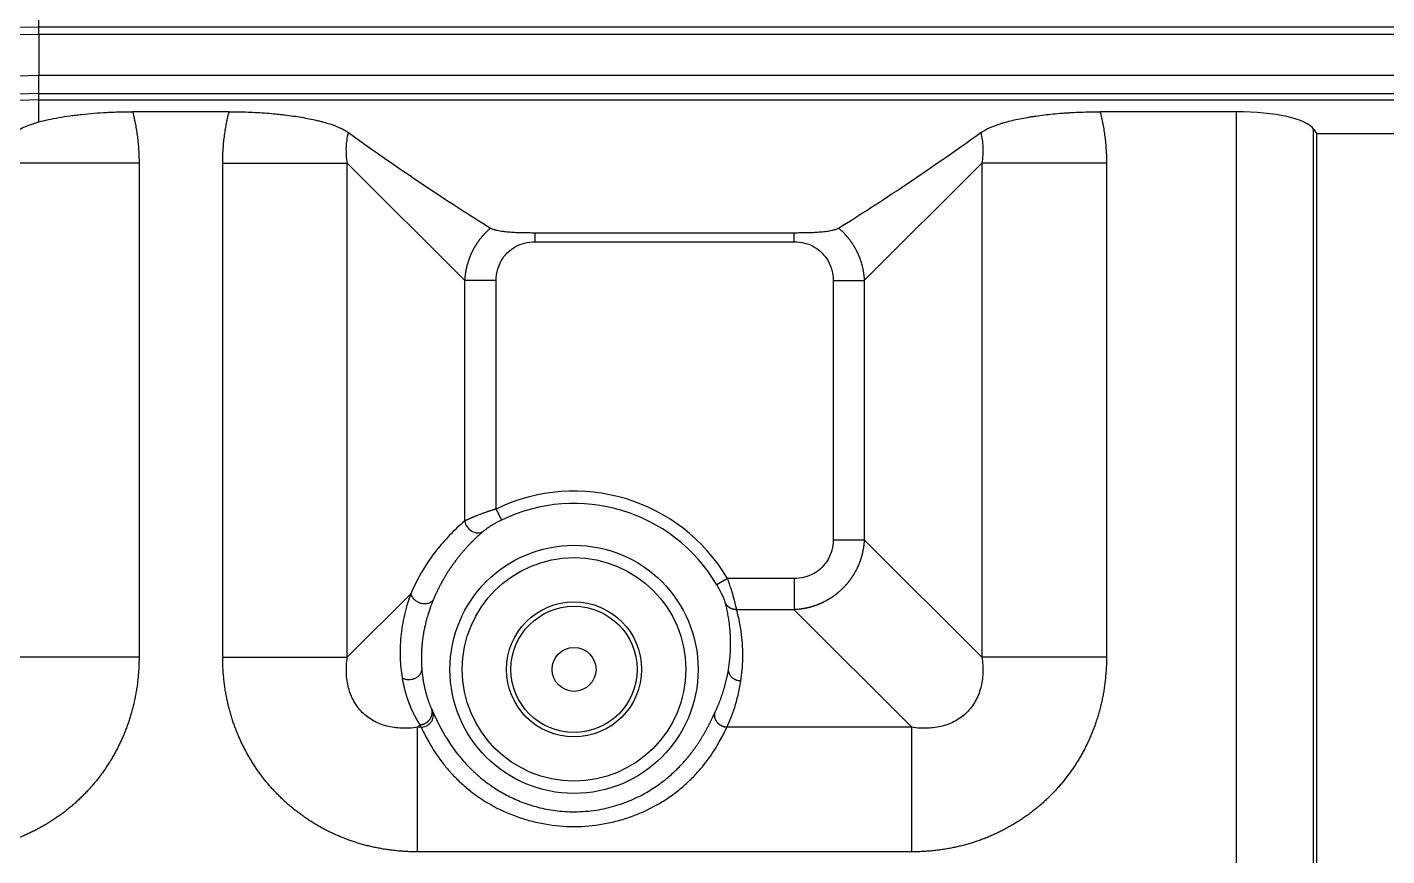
# Model space of a CAD drawing. Header units: millimetres. Extents: x -1286 to 291, y 5350 to 5880.
# Drawn here: x -252.12 to -218.93, y 5711.52 to 5731.76 of the extents above; entities that cross this region are included whole.
import ezdxf

# ---------------------------------------------------------------- set-up
doc = ezdxf.new("R2010")
doc.units = ezdxf.units.MM
doc.layers.add('粗实线层', color=7, linetype='Continuous', lineweight=35)

msp = doc.modelspace()

# ---------------------------------------------------------------- linework, layer by layer
at = {"layer": '粗实线层', "lineweight": 25}
for p, q in [((-251.837, 5731.759), (-251.837, 5738.58)), ((-207.617, 5731.759), (-251.837, 5731.759)), ((-251.837, 5731.581), (-251.837, 5731.759)), ((-251.837, 5731.581), (-251.837, 5730.576)), ((-207.617, 5731.581), (-251.837, 5731.581)), ((-207.617, 5730.576), (-251.837, 5730.576)), ((-251.837, 5730.137), (-251.837, 5730.576)), ((-251.837, 5730.137), (-207.617, 5730.137)), ((-251.837, 5729.981), (-251.837, 5730.137)), ((-251.837, 5729.446), (-251.837, 5729.981)), ((-251.837, 5729.981), (-207.617, 5729.981)), ((-247.193, 5729.694), (-249.547, 5729.694)), ((-222.599, 5729.694), (-225.929, 5729.694)), ((-222.6, 5684.828), (-222.599, 5729.694)), ((-220.719, 5729.272), (-220.643, 5729.156)), ((-220.719, 5683.936), (-220.719, 5729.272)), ((-216.701, 5729.156), (-220.643, 5729.156)), ((-220.643, 5683.86), (-220.643, 5729.156)), ((-249.391, 5728.442), (-249.391, 5716.37)), ((-247.348, 5716.37), (-247.348, 5728.442)), ((-244.308, 5716.37), (-244.308, 5728.442)), ((-241.435, 5725.569), (-244.308, 5728.442)), ((-231.688, 5725.569), (-228.815, 5728.442)), ((-228.815, 5728.442), (-228.815, 5716.37)), ((-225.774, 5728.442), (-225.774, 5716.37)), ((-239.724, 5726.74), (-233.398, 5726.74)), ((-233.398, 5726.52), (-233.398, 5726.74)), ((-239.724, 5726.52), (-233.398, 5726.52)), ((-241.435, 5719.702), (-241.435, 5725.569)), ((-240.674, 5719.992), (-240.674, 5725.569)), ((-232.448, 5725.569), (-232.448, 5719.243)), ((-231.688, 5725.569), (-231.688, 5719.243)), ((-240.674, 5719.992), (-240.543, 5719.721)), ((-231.688, 5719.243), (-228.815, 5716.37)), ((-235.025, 5718.293), (-235.284, 5718.14)), ((-233.398, 5718.293), (-235.025, 5718.293)), ((-242.758, 5717.92), (-244.308, 5716.37)), ((-233.398, 5717.533), (-234.801, 5717.533)), ((-233.398, 5717.533), (-230.525, 5714.66)), ((-242.533, 5714.724), (-242.597, 5714.66)), ((-230.525, 5711.619), (-242.597, 5711.619))]:
    msp.add_line(p, q, dxfattribs=at)
for radius in [3.03, 2.729, 1.648, 1.541, 0.537]:
    msp.add_circle((-238.772, 5716.075), radius, dxfattribs=at)
for centre, radius, start, end in [((-224.702, 5680.9), 102.402, 14.30847, 151.42209), ((-224.702, 5680.9), 101.899, 14.30847, 151.42209), ((-224.702, 5680.9), 101.532, 14.36134, 151.30913), ((-224.702, 5680.9), 101.03, 14.36134, 151.30913), ((-218.672, 5680.9), 86.816, 91.13097, 151.7908), ((-218.672, 5680.9), 85.826, 91.13097, 152.64721), ((-218.672, 5680.9), 84.503, 92.75328, 175.77764), ((-218.672, 5680.9), 83.513, 92.75328, 175.7588), ((-251.837, 5717.08), 23.42, 90, 295), ((-251.837, 5717.08), 23.271, 90, 295), ((-251.837, 5717.08), 22.691, 90, 295), ((-251.837, 5717.08), 21.678, 90, 295), ((-251.837, 5717.08), 21.5, 90, 295), ((-251.837, 5717.08), 14.68, 90, 295), ((-251.837, 5717.08), 14.501, 90, 295), ((-251.837, 5717.08), 13.496, 90, 295), ((-251.837, 5717.08), 13.057, 90, 295), ((-251.837, 5717.08), 12.901, 90, 295), ((-238.772, 5716.075), 4.354, 30.6235, 115.9041), ((-238.772, 5716.075), 4.053, 30.6235, 115.9041), ((-251.837, 5717.08), 23.565, 191.2293, 280.9806), ((-251.837, 5717.08), 12.615, 205.6517, 295)]:
    msp.add_arc(centre, radius, start, end, dxfattribs=at)
for centre, major_axis, ratio, start_param, end_param in [((-222.599, 5729.183), (1.909, 0), 0.267949, 0.174533, 1.570798), ((-246.333, 5732.178), (8.605, -6.647), 0.108005, 5.035887, 5.489593), ((-226.79, 5732.178), (-8.605, -6.647), 0.108005, 0.793594, 1.247297), ((-241.15, 5719.702), (0.194, -0.231), 0.912219, 4.060025, 6.155092)]:
    msp.add_ellipse(centre, major_axis=major_axis, ratio=ratio, start_param=start_param, end_param=end_param, dxfattribs=at)
for points, degree, knots in [([(-251.837, 5729.446), (-251.763, 5729.466), (-251.686, 5729.485), (-251.524, 5729.52), (-251.356, 5729.553), (-251.175, 5729.582), (-251.034, 5729.602), (-250.986, 5729.608), (-250.889, 5729.62), (-250.841, 5729.625), (-250.694, 5729.641), (-250.494, 5729.66), (-250.289, 5729.673), (-250.132, 5729.681), (-250.079, 5729.683), (-249.973, 5729.687), (-249.92, 5729.689), (-249.761, 5729.693), (-249.654, 5729.694), (-249.547, 5729.694)], 3, [0, 0, 0, 0, 0.125, 0.125, 0.25, 0.375, 0.375, 0.4375, 0.4375, 0.5, 0.5, 0.625, 0.75, 0.75, 0.8125, 0.8125, 0.875, 0.875, 1, 1, 1, 1]), ([(-247.193, 5729.694), (-247.035, 5729.694), (-246.724, 5729.689), (-246.421, 5729.672), (-246.197, 5729.655), (-246.123, 5729.648), (-246.031, 5729.639), (-246.013, 5729.637), (-245.976, 5729.634), (-245.958, 5729.632), (-245.903, 5729.626), (-245.867, 5729.622), (-245.689, 5729.6), (-245.553, 5729.581), (-245.294, 5729.536), (-245.171, 5729.512), (-245.025, 5729.477), (-244.996, 5729.47), (-244.94, 5729.456), (-244.858, 5729.434), (-244.782, 5729.411), (-244.637, 5729.364), (-244.55, 5729.33), (-244.436, 5729.277), (-244.4, 5729.259), (-244.334, 5729.222), (-244.305, 5729.203), (-244.278, 5729.184)], 3, [0, 0, 0, 0, 0.125, 0.25, 0.25, 0.3125, 0.3125, 0.328125, 0.328125, 0.34375, 0.34375, 0.375, 0.375, 0.5, 0.5, 0.625, 0.625, 0.65625, 0.65625, 0.6875, 0.75, 0.75, 0.875, 0.875, 0.9375, 0.9375, 1, 1, 1, 1]), ([(-228.844, 5729.184), (-228.791, 5729.222), (-228.726, 5729.259), (-228.575, 5729.329), (-228.489, 5729.362), (-228.367, 5729.402), (-228.342, 5729.41), (-228.291, 5729.426), (-228.212, 5729.448), (-228.129, 5729.47), (-227.957, 5729.51), (-227.834, 5729.535), (-227.671, 5729.563), (-227.638, 5729.569), (-227.571, 5729.579), (-227.469, 5729.595), (-227.365, 5729.608), (-227.153, 5729.634), (-227.007, 5729.648), (-226.82, 5729.663), (-226.782, 5729.665), (-226.706, 5729.67), (-226.668, 5729.673), (-226.552, 5729.679), (-226.475, 5729.683), (-226.243, 5729.691), (-226.087, 5729.694), (-225.929, 5729.694)], 3, [0, 0, 0, 0, 0.125, 0.125, 0.25, 0.25, 0.28125, 0.28125, 0.3125, 0.375, 0.375, 0.5, 0.5, 0.53125, 0.53125, 0.5625, 0.625, 0.625, 0.75, 0.75, 0.78125, 0.78125, 0.8125, 0.8125, 0.875, 0.875, 1, 1, 1, 1]), ([(-252.457, 5729.166), (-252.39, 5729.219), (-252.305, 5729.269), (-252.151, 5729.34), (-252.095, 5729.363), (-252.018, 5729.39), (-252.003, 5729.395), (-251.971, 5729.406), (-251.955, 5729.411), (-251.906, 5729.426), (-251.872, 5729.436), (-251.837, 5729.446)], 3, [0, 0, 0, 0, 0.5, 0.5, 0.75, 0.75, 0.8125, 0.8125, 0.875, 0.875, 1, 1, 1, 1]), ([(-244.308, 5728.442), (-244.326, 5728.571), (-244.334, 5728.699), (-244.325, 5728.948), (-244.308, 5729.069), (-244.278, 5729.184)], 3, [0, 0, 0, 0, 0.5, 0.5, 1, 1, 1, 1]), ([(-228.844, 5729.184), (-228.814, 5729.069), (-228.798, 5728.948), (-228.788, 5728.699), (-228.796, 5728.571), (-228.815, 5728.442)], 3, [0, 0, 0, 0, 0.5, 0.5, 1, 1, 1, 1]), ([(-249.391, 5728.442), (-249.557, 5728.442), (-249.723, 5728.442), (-250.051, 5728.442), (-250.214, 5728.442), (-250.53, 5728.442), (-250.684, 5728.442), (-250.981, 5728.442), (-251.124, 5728.442), (-251.394, 5728.442), (-251.522, 5728.442), (-251.759, 5728.442), (-251.869, 5728.442), (-252.067, 5728.442), (-252.156, 5728.442), (-252.312, 5728.442), (-252.378, 5728.442), (-252.432, 5728.442)], 3, [0, 0, 0, 0, 0.125, 0.125, 0.25, 0.25, 0.375, 0.375, 0.5, 0.5, 0.625, 0.625, 0.75, 0.75, 0.875, 0.875, 1, 1, 1, 1]), ([(-247.348, 5728.442), (-247.193, 5728.442), (-247.033, 5728.442), (-246.713, 5728.442), (-246.551, 5728.442), (-246.232, 5728.442), (-246.074, 5728.442), (-245.768, 5728.442), (-245.621, 5728.442), (-245.341, 5728.442), (-245.209, 5728.442), (-244.967, 5728.442), (-244.856, 5728.442), (-244.658, 5728.442), (-244.571, 5728.442), (-244.421, 5728.442), (-244.358, 5728.442), (-244.308, 5728.442)], 3, [0, 0, 0, 0, 0.125, 0.125, 0.25, 0.25, 0.375, 0.375, 0.5, 0.5, 0.625, 0.625, 0.75, 0.75, 0.875, 0.875, 1, 1, 1, 1]), ([(-225.774, 5728.442), (-225.94, 5728.442), (-226.106, 5728.442), (-226.434, 5728.442), (-226.596, 5728.442), (-226.912, 5728.442), (-227.067, 5728.442), (-227.363, 5728.442), (-227.506, 5728.442), (-227.776, 5728.442), (-227.904, 5728.442), (-228.142, 5728.442), (-228.251, 5728.442), (-228.45, 5728.442), (-228.539, 5728.442), (-228.694, 5728.442), (-228.76, 5728.442), (-228.815, 5728.442)], 3, [0, 0, 0, 0, 0.125, 0.125, 0.25, 0.25, 0.375, 0.375, 0.5, 0.5, 0.625, 0.625, 0.75, 0.75, 0.875, 0.875, 1, 1, 1, 1]), ([(-241.435, 5725.569), (-241.434, 5725.576), (-241.434, 5725.59), (-241.432, 5725.61), (-241.431, 5725.631), (-241.429, 5725.651), (-241.427, 5725.672), (-241.425, 5725.692), (-241.423, 5725.712), (-241.42, 5725.733), (-241.417, 5725.753), (-241.414, 5725.773), (-241.411, 5725.793), (-241.407, 5725.813), (-241.403, 5725.833), (-241.4, 5725.853), (-241.395, 5725.872), (-241.391, 5725.892), (-241.386, 5725.912), (-241.382, 5725.931), (-241.377, 5725.951), (-241.371, 5725.97), (-241.366, 5725.989), (-241.36, 5726.008), (-241.354, 5726.027), (-241.348, 5726.046), (-241.342, 5726.065), (-241.336, 5726.084), (-241.329, 5726.103), (-241.322, 5726.122), (-241.315, 5726.14), (-241.308, 5726.158), (-241.3, 5726.177), (-241.293, 5726.195), (-241.285, 5726.213), (-241.277, 5726.231), (-241.269, 5726.249), (-241.26, 5726.267), (-241.252, 5726.284), (-241.243, 5726.302), (-241.234, 5726.319), (-241.225, 5726.336), (-241.216, 5726.354), (-241.206, 5726.371), (-241.197, 5726.388), (-241.187, 5726.404), (-241.177, 5726.421), (-241.167, 5726.437), (-241.157, 5726.454), (-241.146, 5726.47), (-241.136, 5726.486), (-241.125, 5726.502), (-241.114, 5726.518), (-241.103, 5726.534), (-241.092, 5726.549), (-241.08, 5726.565), (-241.069, 5726.58), (-241.057, 5726.595), (-241.045, 5726.61), (-241.033, 5726.625), (-241.021, 5726.64), (-241.009, 5726.654), (-240.997, 5726.669), (-240.984, 5726.683), (-240.972, 5726.697), (-240.959, 5726.711), (-240.946, 5726.725), (-240.933, 5726.738), (-240.92, 5726.752), (-240.906, 5726.765), (-240.893, 5726.778), (-240.879, 5726.791), (-240.866, 5726.804), (-240.852, 5726.817), (-240.838, 5726.829), (-240.824, 5726.841), (-240.815, 5726.85), (-240.81, 5726.854)], 3, [0, 0, 0, 0, 0.014093, 0.028162, 0.04221, 0.056235, 0.070237, 0.084217, 0.098175, 0.112111, 0.126024, 0.139916, 0.153786, 0.167633, 0.181459, 0.195264, 0.209047, 0.222808, 0.236548, 0.250267, 0.263964, 0.27764, 0.291295, 0.30493, 0.318543, 0.332135, 0.345707, 0.359259, 0.372789, 0.3863, 0.399789, 0.413259, 0.426709, 0.440138, 0.453548, 0.466937, 0.480307, 0.493657, 0.506988, 0.520299, 0.53359, 0.546863, 0.560116, 0.57335, 0.586564, 0.59976, 0.612938, 0.626096, 0.639236, 0.652357, 0.66546, 0.678545, 0.691611, 0.704659, 0.717689, 0.730701, 0.743696, 0.756672, 0.769631, 0.782573, 0.795497, 0.808404, 0.821293, 0.834166, 0.847021, 0.85986, 0.872682, 0.885487, 0.898275, 0.911047, 0.923803, 0.936543, 0.949266, 0.961973, 0.974665, 0.98734, 1, 1, 1, 1]), ([(-240.81, 5726.854), (-240.79, 5726.841), (-240.763, 5726.83), (-240.722, 5726.817), (-240.713, 5726.814), (-240.695, 5726.809), (-240.686, 5726.807), (-240.657, 5726.8), (-240.638, 5726.796), (-240.596, 5726.788), (-240.574, 5726.784), (-240.541, 5726.779), (-240.529, 5726.778), (-240.506, 5726.775), (-240.494, 5726.773), (-240.436, 5726.766), (-240.387, 5726.762), (-240.313, 5726.756), (-240.288, 5726.755), (-240.238, 5726.752), (-240.212, 5726.75), (-240.136, 5726.747), (-240.085, 5726.745), (-239.982, 5726.743), (-239.931, 5726.742), (-239.827, 5726.741), (-239.776, 5726.74), (-239.724, 5726.74)], 3, [0, 0, 0, 0, 0.125, 0.125, 0.15625, 0.15625, 0.1875, 0.1875, 0.25, 0.25, 0.3125, 0.3125, 0.34375, 0.34375, 0.375, 0.375, 0.5, 0.5, 0.5625, 0.5625, 0.625, 0.625, 0.75, 0.75, 0.875, 0.875, 1, 1, 1, 1]), ([(-239.724, 5726.52), (-239.724, 5726.556), (-239.724, 5726.592), (-239.724, 5726.666), (-239.724, 5726.703), (-239.724, 5726.74)], 3, [0, 0, 0, 0, 0.5, 0.5, 1, 1, 1, 1]), ([(-233.398, 5726.74), (-233.346, 5726.74), (-233.295, 5726.741), (-233.192, 5726.742), (-233.14, 5726.743), (-233.038, 5726.745), (-232.987, 5726.747), (-232.911, 5726.75), (-232.885, 5726.752), (-232.835, 5726.754), (-232.81, 5726.756), (-232.735, 5726.762), (-232.686, 5726.766), (-232.616, 5726.775), (-232.593, 5726.778), (-232.548, 5726.784), (-232.526, 5726.788), (-232.485, 5726.796), (-232.465, 5726.8), (-232.437, 5726.807), (-232.428, 5726.809), (-232.41, 5726.814), (-232.401, 5726.817), (-232.36, 5726.83), (-232.332, 5726.841), (-232.312, 5726.854)], 3, [0, 0, 0, 0, 0.125, 0.125, 0.25, 0.25, 0.375, 0.375, 0.4375, 0.4375, 0.5, 0.5, 0.625, 0.625, 0.6875, 0.6875, 0.75, 0.75, 0.8125, 0.8125, 0.84375, 0.84375, 0.875, 0.875, 1, 1, 1, 1]), ([(-232.312, 5726.854), (-232.307, 5726.849), (-232.296, 5726.84), (-232.28, 5726.826), (-232.264, 5726.811), (-232.249, 5726.797), (-232.233, 5726.782), (-232.218, 5726.767), (-232.203, 5726.752), (-232.188, 5726.737), (-232.173, 5726.722), (-232.159, 5726.706), (-232.144, 5726.69), (-232.13, 5726.674), (-232.116, 5726.658), (-232.102, 5726.641), (-232.088, 5726.624), (-232.075, 5726.607), (-232.061, 5726.59), (-232.048, 5726.573), (-232.035, 5726.556), (-232.022, 5726.538), (-232.01, 5726.52), (-231.997, 5726.502), (-231.985, 5726.484), (-231.973, 5726.466), (-231.961, 5726.447), (-231.95, 5726.429), (-231.938, 5726.41), (-231.927, 5726.391), (-231.916, 5726.372), (-231.905, 5726.352), (-231.895, 5726.333), (-231.885, 5726.313), (-231.875, 5726.293), (-231.865, 5726.273), (-231.855, 5726.253), (-231.846, 5726.233), (-231.837, 5726.212), (-231.828, 5726.192), (-231.819, 5726.171), (-231.811, 5726.15), (-231.803, 5726.129), (-231.795, 5726.108), (-231.787, 5726.087), (-231.78, 5726.066), (-231.773, 5726.044), (-231.766, 5726.022), (-231.76, 5726.001), (-231.753, 5725.979), (-231.747, 5725.957), (-231.741, 5725.935), (-231.736, 5725.913), (-231.731, 5725.89), (-231.726, 5725.868), (-231.721, 5725.845), (-231.717, 5725.823), (-231.713, 5725.8), (-231.709, 5725.777), (-231.705, 5725.755), (-231.702, 5725.732), (-231.699, 5725.709), (-231.696, 5725.686), (-231.694, 5725.663), (-231.692, 5725.639), (-231.69, 5725.616), (-231.689, 5725.593), (-231.688, 5725.577), (-231.688, 5725.569)], 3, [0, 0, 0, 0, 0.014378, 0.028776, 0.043196, 0.057636, 0.072097, 0.086579, 0.101083, 0.115609, 0.130156, 0.144725, 0.159316, 0.173929, 0.188564, 0.203222, 0.217903, 0.232606, 0.247332, 0.262082, 0.276855, 0.291651, 0.30647, 0.321313, 0.336181, 0.351072, 0.365987, 0.380926, 0.39589, 0.410879, 0.425892, 0.44093, 0.455993, 0.471081, 0.486195, 0.501334, 0.516498, 0.531688, 0.546904, 0.562146, 0.577414, 0.592709, 0.608029, 0.623377, 0.63875, 0.654151, 0.669579, 0.685033, 0.700515, 0.716024, 0.73156, 0.747124, 0.762716, 0.778336, 0.793983, 0.809659, 0.825363, 0.841095, 0.856855, 0.872644, 0.888462, 0.904309, 0.920184, 0.936089, 0.952022, 0.967986, 0.983978, 1, 1, 1, 1]), ([(-240.674, 5725.569), (-240.757, 5725.569), (-240.84, 5725.569), (-240.999, 5725.569), (-241.074, 5725.569), (-241.209, 5725.569), (-241.269, 5725.569), (-241.368, 5725.569), (-241.408, 5725.569), (-241.435, 5725.569)], 3, [0, 0, 0, 0, 0.25, 0.25, 0.5, 0.5, 0.75, 0.75, 1, 1, 1, 1]), ([(-241.435, 5719.702), (-241.57, 5719.589), (-241.695, 5719.471), (-241.869, 5719.29), (-241.925, 5719.229), (-242.031, 5719.106), (-242.072, 5719.058), (-242.363, 5718.685), (-242.577, 5718.343), (-242.758, 5717.92)], 3, [0, 0, 0, 0, 0.25, 0.25, 0.375, 0.375, 0.5, 0.5, 1, 1, 1, 1]), ([(-240.674, 5719.992), (-240.679, 5719.99), (-240.69, 5719.987), (-240.706, 5719.982), (-240.724, 5719.977), (-240.743, 5719.971), (-240.764, 5719.964), (-240.786, 5719.957), (-240.81, 5719.949), (-240.835, 5719.941), (-240.862, 5719.932), (-240.889, 5719.923), (-240.918, 5719.913), (-240.948, 5719.902), (-240.98, 5719.891), (-241.012, 5719.879), (-241.044, 5719.867), (-241.078, 5719.855), (-241.112, 5719.842), (-241.145, 5719.829), (-241.176, 5719.817), (-241.205, 5719.805), (-241.232, 5719.794), (-241.258, 5719.783), (-241.281, 5719.773), (-241.303, 5719.764), (-241.324, 5719.754), (-241.343, 5719.746), (-241.36, 5719.738), (-241.376, 5719.731), (-241.39, 5719.724), (-241.403, 5719.718), (-241.415, 5719.712), (-241.425, 5719.707), (-241.432, 5719.703), (-241.435, 5719.702)], 3, [0, 0, 0, 0, 0.014727, 0.03106, 0.048998, 0.068537, 0.089675, 0.112408, 0.136735, 0.162652, 0.190158, 0.219253, 0.249933, 0.282198, 0.316051, 0.351493, 0.388528, 0.42716, 0.467397, 0.509249, 0.548231, 0.586303, 0.623471, 0.659743, 0.695121, 0.729607, 0.763206, 0.79592, 0.827745, 0.858681, 0.888733, 0.917893, 0.946158, 0.973527, 1, 1, 1, 1]), ([(-240.984, 5719.45), (-240.992, 5719.443), (-241.008, 5719.43), (-241.031, 5719.41), (-241.054, 5719.389), (-241.077, 5719.369), (-241.1, 5719.348), (-241.122, 5719.327), (-241.145, 5719.307), (-241.167, 5719.286), (-241.189, 5719.265), (-241.211, 5719.243), (-241.232, 5719.222), (-241.254, 5719.201), (-241.275, 5719.179), (-241.296, 5719.158), (-241.317, 5719.136), (-241.338, 5719.114), (-241.358, 5719.092), (-241.379, 5719.07), (-241.399, 5719.048), (-241.419, 5719.026), (-241.438, 5719.004), (-241.458, 5718.981), (-241.477, 5718.959), (-241.497, 5718.936), (-241.516, 5718.914), (-241.535, 5718.891), (-241.553, 5718.868), (-241.572, 5718.845), (-241.59, 5718.822), (-241.608, 5718.799), (-241.629, 5718.772), (-241.653, 5718.741), (-241.68, 5718.704), (-241.707, 5718.668), (-241.733, 5718.632), (-241.759, 5718.595), (-241.784, 5718.558), (-241.809, 5718.521), (-241.834, 5718.484), (-241.858, 5718.446), (-241.881, 5718.408), (-241.905, 5718.371), (-241.928, 5718.333), (-241.95, 5718.294), (-241.972, 5718.256), (-241.994, 5718.218), (-242.015, 5718.179), (-242.035, 5718.14), (-242.056, 5718.102), (-242.076, 5718.062), (-242.095, 5718.023), (-242.114, 5717.984), (-242.133, 5717.945), (-242.151, 5717.905), (-242.169, 5717.865), (-242.186, 5717.826), (-242.198, 5717.799), (-242.204, 5717.785)], 3, [0, 0, 0, 0, 0.018226, 0.036328, 0.054304, 0.072155, 0.089881, 0.107483, 0.12496, 0.142312, 0.15954, 0.176644, 0.193624, 0.210479, 0.227211, 0.243819, 0.260303, 0.276664, 0.292902, 0.309016, 0.325007, 0.340875, 0.356621, 0.372244, 0.387744, 0.403123, 0.418379, 0.433513, 0.448526, 0.463416, 0.478186, 0.492834, 0.507361, 0.52961, 0.551586, 0.573291, 0.594726, 0.615891, 0.636787, 0.657416, 0.677778, 0.697874, 0.717705, 0.737273, 0.756577, 0.775621, 0.794404, 0.812927, 0.831193, 0.849203, 0.866957, 0.884458, 0.901707, 0.918705, 0.935454, 0.951957, 0.968214, 0.984228, 1, 1, 1, 1]), ([(-231.688, 5719.243), (-231.688, 5719.236), (-231.688, 5719.223), (-231.69, 5719.203), (-231.691, 5719.183), (-231.693, 5719.163), (-231.695, 5719.142), (-231.697, 5719.122), (-231.699, 5719.102), (-231.702, 5719.082), (-231.705, 5719.062), (-231.708, 5719.042), (-231.711, 5719.022), (-231.715, 5719.003), (-231.718, 5718.983), (-231.722, 5718.963), (-231.726, 5718.943), (-231.731, 5718.924), (-231.735, 5718.904), (-231.74, 5718.885), (-231.745, 5718.865), (-231.75, 5718.846), (-231.756, 5718.826), (-231.762, 5718.807), (-231.767, 5718.788), (-231.774, 5718.769), (-231.78, 5718.749), (-231.786, 5718.73), (-231.793, 5718.711), (-231.8, 5718.693), (-231.807, 5718.674), (-231.815, 5718.655), (-231.822, 5718.637), (-231.83, 5718.618), (-231.838, 5718.6), (-231.846, 5718.581), (-231.855, 5718.563), (-231.864, 5718.545), (-231.872, 5718.527), (-231.881, 5718.509), (-231.891, 5718.491), (-231.9, 5718.473), (-231.91, 5718.456), (-231.92, 5718.438), (-231.93, 5718.421), (-231.94, 5718.403), (-231.95, 5718.386), (-231.961, 5718.369), (-231.972, 5718.352), (-231.983, 5718.336), (-231.994, 5718.319), (-232.005, 5718.302), (-232.017, 5718.286), (-232.028, 5718.27), (-232.04, 5718.253), (-232.052, 5718.237), (-232.065, 5718.221), (-232.077, 5718.206), (-232.09, 5718.19), (-232.102, 5718.175), (-232.115, 5718.159), (-232.128, 5718.144), (-232.142, 5718.129), (-232.155, 5718.114), (-232.169, 5718.099), (-232.183, 5718.085), (-232.197, 5718.07), (-232.211, 5718.056), (-232.225, 5718.042), (-232.239, 5718.028), (-232.254, 5718.014), (-232.269, 5718.001), (-232.284, 5717.987), (-232.299, 5717.974), (-232.314, 5717.961), (-232.329, 5717.948), (-232.345, 5717.935), (-232.36, 5717.922), (-232.376, 5717.91), (-232.392, 5717.898), (-232.408, 5717.886), (-232.424, 5717.874), (-232.44, 5717.862), (-232.457, 5717.85), (-232.473, 5717.839), (-232.49, 5717.828), (-232.507, 5717.817), (-232.524, 5717.806), (-232.541, 5717.796), (-232.558, 5717.785), (-232.575, 5717.775), (-232.593, 5717.765), (-232.61, 5717.755), (-232.628, 5717.745), (-232.646, 5717.736), (-232.663, 5717.727), (-232.681, 5717.718), (-232.699, 5717.709), (-232.718, 5717.7), (-232.736, 5717.692), (-232.754, 5717.684), (-232.773, 5717.676), (-232.791, 5717.668), (-232.81, 5717.66), (-232.828, 5717.653), (-232.847, 5717.646), (-232.866, 5717.639), (-232.885, 5717.632), (-232.904, 5717.625), (-232.923, 5717.619), (-232.942, 5717.613), (-232.962, 5717.607), (-232.981, 5717.601), (-233, 5717.596), (-233.02, 5717.59), (-233.039, 5717.585), (-233.059, 5717.581), (-233.078, 5717.576), (-233.098, 5717.572), (-233.118, 5717.567), (-233.137, 5717.564), (-233.157, 5717.56), (-233.177, 5717.556), (-233.197, 5717.553), (-233.217, 5717.55), (-233.237, 5717.547), (-233.257, 5717.545), (-233.277, 5717.542), (-233.297, 5717.54), (-233.317, 5717.538), (-233.337, 5717.536), (-233.358, 5717.535), (-233.378, 5717.534), (-233.391, 5717.533), (-233.398, 5717.533)], 3, [0, 0, 0, 0, 0.007654, 0.015305, 0.022952, 0.030595, 0.038235, 0.045872, 0.053505, 0.061135, 0.068762, 0.076386, 0.084006, 0.091624, 0.099238, 0.106849, 0.114458, 0.122064, 0.129667, 0.137267, 0.144864, 0.152459, 0.160052, 0.167641, 0.175229, 0.182814, 0.190396, 0.197977, 0.205555, 0.213131, 0.220704, 0.228276, 0.235846, 0.243413, 0.250979, 0.258543, 0.266105, 0.273666, 0.281225, 0.288782, 0.296338, 0.303892, 0.311444, 0.318996, 0.326546, 0.334094, 0.341642, 0.349188, 0.356733, 0.364277, 0.37182, 0.379362, 0.386904, 0.394444, 0.401984, 0.409523, 0.417061, 0.424599, 0.432136, 0.439672, 0.447209, 0.454744, 0.46228, 0.469815, 0.47735, 0.484885, 0.49242, 0.499955, 0.507489, 0.515024, 0.522559, 0.530094, 0.53763, 0.545166, 0.552702, 0.560238, 0.567775, 0.575313, 0.582851, 0.59039, 0.597929, 0.605469, 0.61301, 0.620552, 0.628095, 0.635639, 0.643184, 0.65073, 0.658277, 0.665825, 0.673375, 0.680926, 0.688478, 0.696032, 0.703587, 0.711144, 0.718702, 0.726262, 0.733824, 0.741387, 0.748953, 0.75652, 0.764089, 0.77166, 0.779234, 0.786809, 0.794386, 0.801966, 0.809548, 0.817133, 0.824719, 0.832308, 0.8399, 0.847494, 0.855091, 0.862691, 0.870293, 0.877898, 0.885506, 0.893116, 0.90073, 0.908347, 0.915966, 0.923589, 0.931215, 0.938844, 0.946477, 0.954113, 0.961752, 0.969394, 0.97704, 0.98469, 0.992343, 1, 1, 1, 1]), ([(-232.448, 5719.243), (-232.365, 5719.243), (-232.282, 5719.243), (-232.124, 5719.243), (-232.048, 5719.243), (-231.913, 5719.243), (-231.853, 5719.243), (-231.754, 5719.243), (-231.715, 5719.243), (-231.688, 5719.243)], 3, [0, 0, 0, 0, 0.25, 0.25, 0.5, 0.5, 0.75, 0.75, 1, 1, 1, 1]), ([(-242.758, 5717.92), (-242.789, 5717.836), (-242.817, 5717.751), (-242.869, 5717.579), (-242.892, 5717.492), (-242.953, 5717.228), (-242.982, 5717.051), (-243.008, 5716.787), (-243.014, 5716.7), (-243.019, 5716.527), (-243.019, 5716.442), (-243.011, 5716.19), (-242.995, 5716.027), (-242.97, 5715.873)], 3, [0, 0, 0, 0, 0.125, 0.125, 0.25, 0.25, 0.5, 0.5, 0.625, 0.625, 0.75, 0.75, 1, 1, 1, 1]), ([(-242.758, 5717.92), (-242.754, 5717.905), (-242.749, 5717.891), (-242.736, 5717.862), (-242.728, 5717.848), (-242.709, 5717.822), (-242.699, 5717.809), (-242.676, 5717.785), (-242.664, 5717.775), (-242.639, 5717.755), (-242.626, 5717.746), (-242.6, 5717.73), (-242.587, 5717.723), (-242.548, 5717.705), (-242.523, 5717.696), (-242.476, 5717.685), (-242.45, 5717.681), (-242.41, 5717.68), (-242.396, 5717.68), (-242.367, 5717.683), (-242.353, 5717.685), (-242.325, 5717.692), (-242.311, 5717.697), (-242.285, 5717.709), (-242.272, 5717.716), (-242.248, 5717.732), (-242.238, 5717.741), (-242.219, 5717.762), (-242.21, 5717.773), (-242.204, 5717.785)], 3, [0, 0, 0, 0, 0.0625, 0.0625, 0.125, 0.125, 0.1875, 0.1875, 0.25, 0.25, 0.3125, 0.3125, 0.375, 0.375, 0.5, 0.5, 0.625, 0.625, 0.6875, 0.6875, 0.75, 0.75, 0.8125, 0.8125, 0.875, 0.875, 0.9375, 0.9375, 1, 1, 1, 1]), ([(-242.204, 5717.785), (-242.207, 5717.777), (-242.215, 5717.759), (-242.226, 5717.73), (-242.239, 5717.698), (-242.252, 5717.664), (-242.266, 5717.627), (-242.281, 5717.587), (-242.296, 5717.544), (-242.311, 5717.499), (-242.327, 5717.45), (-242.351, 5717.372), (-242.379, 5717.271), (-242.408, 5717.155), (-242.428, 5717.058), (-242.443, 5716.979), (-242.455, 5716.909), (-242.465, 5716.844), (-242.473, 5716.78), (-242.48, 5716.717), (-242.486, 5716.656), (-242.491, 5716.596), (-242.494, 5716.537), (-242.497, 5716.48), (-242.498, 5716.424), (-242.499, 5716.37), (-242.499, 5716.317), (-242.498, 5716.266), (-242.496, 5716.216), (-242.494, 5716.167), (-242.491, 5716.12), (-242.489, 5716.09), (-242.488, 5716.075)], 3, [0, 0, 0, 0, 0.015606, 0.032749, 0.051429, 0.071645, 0.093395, 0.116678, 0.141493, 0.167838, 0.195713, 0.225114, 0.302409, 0.368235, 0.42262, 0.465588, 0.503386, 0.540588, 0.577196, 0.613213, 0.64864, 0.683479, 0.717732, 0.751402, 0.784489, 0.816997, 0.848928, 0.880284, 0.911066, 0.941278, 0.970922, 1, 1, 1, 1]), ([(-235.002, 5716.075), (-235, 5716.085), (-234.997, 5716.106), (-234.992, 5716.137), (-234.987, 5716.169), (-234.983, 5716.202), (-234.979, 5716.236), (-234.975, 5716.27), (-234.971, 5716.304), (-234.967, 5716.339), (-234.964, 5716.375), (-234.961, 5716.412), (-234.958, 5716.449), (-234.956, 5716.487), (-234.954, 5716.526), (-234.952, 5716.565), (-234.951, 5716.604), (-234.95, 5716.645), (-234.95, 5716.686), (-234.95, 5716.728), (-234.95, 5716.77), (-234.951, 5716.813), (-234.953, 5716.866), (-234.956, 5716.936), (-234.962, 5717.028), (-234.973, 5717.142), (-234.987, 5717.25), (-235.001, 5717.343), (-235.014, 5717.414), (-235.027, 5717.48), (-235.039, 5717.541), (-235.052, 5717.598), (-235.064, 5717.649), (-235.073, 5717.681), (-235.077, 5717.697)], 3, [0, 0, 0, 0, 0.019112, 0.03861, 0.058494, 0.078765, 0.099422, 0.120466, 0.141897, 0.163715, 0.18592, 0.208513, 0.231493, 0.25486, 0.278616, 0.302759, 0.327291, 0.35221, 0.377519, 0.403215, 0.429301, 0.455776, 0.48264, 0.527318, 0.584546, 0.654338, 0.73671, 0.783436, 0.827127, 0.867783, 0.9054, 0.939977, 0.97151, 1, 1, 1, 1]), ([(-249.391, 5716.37), (-249.391, 5715.873), (-249.486, 5715.396), (-249.578, 5714.931), (-249.757, 5714.497), (-249.934, 5714.071), (-250.189, 5713.689), (-250.441, 5713.311), (-251.084, 5712.668), (-251.463, 5712.416), (-251.844, 5712.161), (-252.271, 5711.985), (-252.704, 5711.806), (-253.17, 5711.713), (-253.646, 5711.619), (-254.142, 5711.619)], 2, [0, 0, 0, 0.125, 0.125, 0.25, 0.25, 0.375, 0.375, 0.5, 0.625, 0.625, 0.75, 0.75, 0.875, 0.875, 1, 1, 1]), ([(-247.348, 5716.37), (-247.182, 5716.37), (-247.016, 5716.37), (-246.688, 5716.37), (-246.526, 5716.37), (-246.21, 5716.37), (-246.056, 5716.37), (-245.759, 5716.37), (-245.616, 5716.37), (-245.346, 5716.37), (-245.218, 5716.37), (-244.981, 5716.37), (-244.871, 5716.37), (-244.672, 5716.37), (-244.583, 5716.37), (-244.428, 5716.37), (-244.362, 5716.37), (-244.308, 5716.37)], 3, [0, 0, 0, 0, 0.125, 0.125, 0.25, 0.25, 0.375, 0.375, 0.5, 0.5, 0.625, 0.625, 0.75, 0.75, 0.875, 0.875, 1, 1, 1, 1]), ([(-242.597, 5711.619), (-243.094, 5711.619), (-243.571, 5711.714), (-244.037, 5711.806), (-244.471, 5711.985), (-244.897, 5712.161), (-245.279, 5712.417), (-245.657, 5712.669), (-246.299, 5713.312), (-246.552, 5713.69), (-246.806, 5714.072), (-246.983, 5714.498), (-247.162, 5714.931), (-247.254, 5715.397), (-247.348, 5715.874), (-247.348, 5716.37)], 2, [0, 0, 0, 0.125, 0.125, 0.25, 0.25, 0.375, 0.375, 0.5, 0.625, 0.625, 0.75, 0.75, 0.875, 0.875, 1, 1, 1]), ([(-242.597, 5714.66), (-242.727, 5714.641), (-242.856, 5714.633), (-243.107, 5714.643), (-243.229, 5714.661), (-243.46, 5714.721), (-243.569, 5714.765), (-243.77, 5714.877), (-243.861, 5714.946), (-244.021, 5715.106), (-244.09, 5715.197), (-244.202, 5715.398), (-244.246, 5715.508), (-244.307, 5715.739), (-244.324, 5715.861), (-244.334, 5716.111), (-244.326, 5716.24), (-244.308, 5716.37)], 3, [0, 0, 0, 0, 0.125, 0.125, 0.25, 0.25, 0.375, 0.375, 0.5, 0.5, 0.625, 0.625, 0.75, 0.75, 0.875, 0.875, 1, 1, 1, 1]), ([(-228.815, 5716.37), (-228.796, 5716.24), (-228.788, 5716.111), (-228.798, 5715.861), (-228.815, 5715.739), (-228.876, 5715.508), (-228.92, 5715.398), (-229.032, 5715.197), (-229.101, 5715.106), (-229.261, 5714.946), (-229.352, 5714.877), (-229.553, 5714.765), (-229.662, 5714.721), (-229.894, 5714.661), (-230.015, 5714.643), (-230.266, 5714.633), (-230.395, 5714.641), (-230.525, 5714.66)], 3, [0, 0, 0, 0, 0.125, 0.125, 0.25, 0.25, 0.375, 0.375, 0.5, 0.5, 0.625, 0.625, 0.75, 0.75, 0.875, 0.875, 1, 1, 1, 1]), ([(-225.774, 5716.37), (-225.774, 5715.873), (-225.868, 5715.396), (-225.96, 5714.931), (-226.14, 5714.497), (-226.316, 5714.071), (-226.571, 5713.689), (-226.824, 5713.311), (-227.466, 5712.668), (-227.845, 5712.416), (-228.226, 5712.161), (-228.653, 5711.985), (-229.086, 5711.806), (-229.552, 5711.713), (-230.028, 5711.619), (-230.525, 5711.619)], 2, [0, 0, 0, 0.125, 0.125, 0.25, 0.25, 0.375, 0.375, 0.5, 0.625, 0.625, 0.75, 0.75, 0.875, 0.875, 1, 1, 1]), ([(-242.97, 5715.873), (-242.945, 5715.858), (-242.918, 5715.847), (-242.863, 5715.832), (-242.836, 5715.829), (-242.784, 5715.827), (-242.759, 5715.829), (-242.731, 5715.834), (-242.726, 5715.835), (-242.715, 5715.837), (-242.71, 5715.838), (-242.695, 5715.842), (-242.684, 5715.846), (-242.652, 5715.857), (-242.63, 5715.868), (-242.588, 5715.895), (-242.567, 5715.911), (-242.532, 5715.95), (-242.516, 5715.973), (-242.495, 5716.022), (-242.489, 5716.048), (-242.488, 5716.075)], 3, [0, 0, 0, 0, 0.125, 0.125, 0.25, 0.25, 0.375, 0.375, 0.40625, 0.40625, 0.4375, 0.4375, 0.5, 0.5, 0.625, 0.625, 0.75, 0.75, 0.875, 0.875, 1, 1, 1, 1]), ([(-242.488, 5716.075), (-242.487, 5716.067), (-242.486, 5716.05), (-242.484, 5716.026), (-242.481, 5716.001), (-242.479, 5715.977), (-242.476, 5715.953), (-242.473, 5715.93), (-242.47, 5715.906), (-242.467, 5715.883), (-242.463, 5715.86), (-242.46, 5715.837), (-242.456, 5715.815), (-242.453, 5715.792), (-242.449, 5715.77), (-242.445, 5715.748), (-242.441, 5715.726), (-242.437, 5715.705), (-242.432, 5715.684), (-242.428, 5715.663), (-242.423, 5715.642), (-242.419, 5715.621), (-242.414, 5715.601), (-242.409, 5715.58), (-242.404, 5715.56), (-242.399, 5715.541), (-242.394, 5715.521), (-242.388, 5715.495), (-242.379, 5715.464), (-242.368, 5715.427), (-242.357, 5715.391), (-242.346, 5715.356), (-242.335, 5715.322), (-242.324, 5715.29), (-242.312, 5715.258), (-242.301, 5715.228), (-242.289, 5715.198), (-242.278, 5715.17), (-242.266, 5715.143), (-242.255, 5715.116), (-242.247, 5715.099), (-242.243, 5715.091)], 3, [0, 0, 0, 0, 0.019841, 0.039666, 0.059474, 0.079267, 0.099044, 0.118807, 0.138555, 0.158289, 0.178009, 0.197717, 0.217411, 0.237094, 0.256764, 0.276423, 0.296072, 0.31571, 0.335337, 0.354955, 0.374564, 0.394165, 0.413757, 0.433341, 0.452918, 0.472488, 0.492051, 0.511608, 0.550591, 0.589325, 0.627813, 0.666058, 0.704065, 0.741837, 0.779378, 0.816693, 0.853784, 0.890656, 0.927314, 0.96376, 1, 1, 1, 1]), ([(-235.328, 5715.032), (-235.324, 5715.041), (-235.316, 5715.058), (-235.304, 5715.083), (-235.292, 5715.109), (-235.281, 5715.135), (-235.269, 5715.162), (-235.258, 5715.189), (-235.246, 5715.216), (-235.235, 5715.243), (-235.224, 5715.27), (-235.213, 5715.298), (-235.203, 5715.326), (-235.192, 5715.354), (-235.182, 5715.383), (-235.171, 5715.411), (-235.161, 5715.44), (-235.151, 5715.47), (-235.142, 5715.499), (-235.132, 5715.529), (-235.123, 5715.559), (-235.114, 5715.589), (-235.105, 5715.62), (-235.096, 5715.651), (-235.087, 5715.682), (-235.079, 5715.713), (-235.071, 5715.745), (-235.063, 5715.777), (-235.055, 5715.809), (-235.047, 5715.841), (-235.04, 5715.874), (-235.033, 5715.907), (-235.026, 5715.94), (-235.02, 5715.973), (-235.013, 5716.007), (-235.007, 5716.041), (-235.004, 5716.063), (-235.002, 5716.075)], 3, [0, 0, 0, 0, 0.024608, 0.049449, 0.074522, 0.099827, 0.125365, 0.151135, 0.177138, 0.203373, 0.229842, 0.256543, 0.283477, 0.310644, 0.338045, 0.365678, 0.393545, 0.421646, 0.449979, 0.478547, 0.507348, 0.536382, 0.565651, 0.595153, 0.624889, 0.654859, 0.685064, 0.715502, 0.746175, 0.777082, 0.808224, 0.8396, 0.87121, 0.903056, 0.935136, 0.96745, 1, 1, 1, 1]), ([(-242.97, 5715.873), (-242.968, 5715.865), (-242.965, 5715.847), (-242.961, 5715.822), (-242.956, 5715.797), (-242.951, 5715.772), (-242.946, 5715.747), (-242.941, 5715.722), (-242.936, 5715.698), (-242.93, 5715.674), (-242.925, 5715.651), (-242.919, 5715.627), (-242.914, 5715.604), (-242.908, 5715.581), (-242.902, 5715.559), (-242.896, 5715.536), (-242.89, 5715.514), (-242.883, 5715.493), (-242.877, 5715.471), (-242.871, 5715.45), (-242.864, 5715.429), (-242.858, 5715.409), (-242.851, 5715.388), (-242.845, 5715.368), (-242.838, 5715.348), (-242.831, 5715.329), (-242.824, 5715.309), (-242.817, 5715.29), (-242.81, 5715.272), (-242.803, 5715.253), (-242.796, 5715.235), (-242.789, 5715.217), (-242.782, 5715.199), (-242.775, 5715.181), (-242.768, 5715.164), (-242.761, 5715.147), (-242.754, 5715.13), (-242.747, 5715.114), (-242.739, 5715.097), (-242.732, 5715.081), (-242.725, 5715.066), (-242.718, 5715.05), (-242.71, 5715.035), (-242.703, 5715.02), (-242.696, 5715.005), (-242.689, 5714.99), (-242.681, 5714.976), (-242.674, 5714.962), (-242.667, 5714.948), (-242.66, 5714.934), (-242.652, 5714.921), (-242.645, 5714.907), (-242.638, 5714.894), (-242.631, 5714.881), (-242.624, 5714.869), (-242.617, 5714.856), (-242.609, 5714.844), (-242.602, 5714.832), (-242.595, 5714.821), (-242.588, 5714.809), (-242.581, 5714.798), (-242.574, 5714.787), (-242.567, 5714.776), (-242.56, 5714.765), (-242.554, 5714.754), (-242.547, 5714.744), (-242.54, 5714.734), (-242.535, 5714.727), (-242.533, 5714.724)], 3, [0, 0, 0, 0, 0.017502, 0.034932, 0.052289, 0.069575, 0.086788, 0.103929, 0.120998, 0.137994, 0.154917, 0.171768, 0.188546, 0.205251, 0.221884, 0.238444, 0.254931, 0.271346, 0.287688, 0.303957, 0.320154, 0.336279, 0.352331, 0.368311, 0.384218, 0.400054, 0.415817, 0.431507, 0.447126, 0.462672, 0.478146, 0.493547, 0.508877, 0.524134, 0.539319, 0.554432, 0.569473, 0.584442, 0.599338, 0.614163, 0.628915, 0.643595, 0.658203, 0.672739, 0.687203, 0.701594, 0.715914, 0.730161, 0.744337, 0.75844, 0.772472, 0.786431, 0.800318, 0.814134, 0.827877, 0.841549, 0.855148, 0.868676, 0.882132, 0.895516, 0.908828, 0.922068, 0.935236, 0.948333, 0.961357, 0.97431, 0.987191, 1, 1, 1, 1]), ([(-242.504, 5714.66), (-242.485, 5714.661), (-242.464, 5714.664), (-242.422, 5714.674), (-242.4, 5714.682), (-242.358, 5714.702), (-242.338, 5714.715), (-242.3, 5714.746), (-242.283, 5714.763), (-242.253, 5714.802), (-242.24, 5714.823), (-242.221, 5714.866), (-242.214, 5714.888), (-242.207, 5714.932), (-242.205, 5714.954), (-242.208, 5714.995), (-242.211, 5715.014), (-242.216, 5715.032)], 3, [0, 0, 0, 0, 0.125, 0.125, 0.25, 0.25, 0.375, 0.375, 0.5, 0.5, 0.625, 0.625, 0.75, 0.75, 0.875, 0.875, 1, 1, 1, 1]), ([(-242.216, 5715.032), (-242.215, 5715.029), (-242.212, 5715.023), (-242.208, 5715.014), (-242.203, 5715.005), (-242.199, 5714.995), (-242.194, 5714.986), (-242.189, 5714.976), (-242.185, 5714.965), (-242.18, 5714.955), (-242.175, 5714.944), (-242.17, 5714.933), (-242.164, 5714.922), (-242.159, 5714.911), (-242.154, 5714.899), (-242.148, 5714.887), (-242.142, 5714.875), (-242.136, 5714.863), (-242.13, 5714.85), (-242.124, 5714.838), (-242.118, 5714.825), (-242.112, 5714.812), (-242.105, 5714.798), (-242.099, 5714.785), (-242.092, 5714.771), (-242.085, 5714.757), (-242.078, 5714.743), (-242.071, 5714.728), (-242.063, 5714.714), (-242.056, 5714.699), (-242.048, 5714.684), (-242.04, 5714.669), (-242.032, 5714.653), (-242.024, 5714.638), (-242.015, 5714.622), (-242.007, 5714.606), (-241.998, 5714.59), (-241.989, 5714.573), (-241.98, 5714.557), (-241.97, 5714.54), (-241.961, 5714.523), (-241.951, 5714.506), (-241.941, 5714.489), (-241.931, 5714.471), (-241.921, 5714.454), (-241.91, 5714.436), (-241.899, 5714.418), (-241.861, 5714.354), (-241.789, 5714.243), (-241.675, 5714.082), (-241.548, 5713.921), (-241.408, 5713.762), (-241.276, 5713.627), (-241.155, 5713.516), (-241.051, 5713.426), (-240.938, 5713.335), (-240.814, 5713.245), (-240.681, 5713.155), (-240.537, 5713.068), (-240.383, 5712.984), (-240.217, 5712.905), (-240.041, 5712.831), (-239.853, 5712.765), (-239.655, 5712.707), (-239.446, 5712.66), (-239.227, 5712.624), (-238.998, 5712.602), (-238.752, 5712.594), (-238.495, 5712.605), (-238.235, 5712.635), (-237.987, 5712.683), (-237.753, 5712.745), (-237.534, 5712.819), (-237.329, 5712.903), (-237.139, 5712.995), (-236.963, 5713.093), (-236.801, 5713.195), (-236.653, 5713.3), (-236.518, 5713.405), (-236.395, 5713.509), (-236.307, 5713.592), (-236.246, 5713.651), (-236.208, 5713.689), (-236.171, 5713.727), (-236.136, 5713.765), (-236.101, 5713.803), (-236.068, 5713.84), (-236.036, 5713.878), (-236.004, 5713.915), (-235.973, 5713.952), (-235.944, 5713.989), (-235.915, 5714.026), (-235.887, 5714.063), (-235.86, 5714.099), (-235.834, 5714.135), (-235.808, 5714.17), (-235.784, 5714.206), (-235.76, 5714.241), (-235.737, 5714.275), (-235.715, 5714.309), (-235.693, 5714.343), (-235.672, 5714.376), (-235.652, 5714.409), (-235.633, 5714.442), (-235.614, 5714.474), (-235.596, 5714.505), (-235.578, 5714.536), (-235.561, 5714.566), (-235.545, 5714.596), (-235.529, 5714.626), (-235.513, 5714.654), (-235.499, 5714.683), (-235.484, 5714.71), (-235.47, 5714.737), (-235.457, 5714.764), (-235.444, 5714.79), (-235.432, 5714.815), (-235.42, 5714.84), (-235.408, 5714.864), (-235.397, 5714.887), (-235.386, 5714.91), (-235.375, 5714.932), (-235.365, 5714.953), (-235.355, 5714.974), (-235.346, 5714.994), (-235.337, 5715.014), (-235.331, 5715.026), (-235.328, 5715.032)], 3, [0, 0, 0, 0, 0.002682, 0.005363, 0.008043, 0.010723, 0.013402, 0.016081, 0.01876, 0.021439, 0.024119, 0.0268, 0.029481, 0.032164, 0.034849, 0.037535, 0.040223, 0.042913, 0.045606, 0.048301, 0.050999, 0.053701, 0.056405, 0.059114, 0.061826, 0.064542, 0.067262, 0.069987, 0.072717, 0.075451, 0.078191, 0.080935, 0.083686, 0.086442, 0.089204, 0.091972, 0.094747, 0.097528, 0.100317, 0.103112, 0.105914, 0.108724, 0.111541, 0.114366, 0.117199, 0.12004, 0.12289, 0.125748, 0.150293, 0.174094, 0.197295, 0.22005, 0.242527, 0.255451, 0.26891, 0.282927, 0.297522, 0.312714, 0.328518, 0.344949, 0.362021, 0.379744, 0.398131, 0.41719, 0.43693, 0.45736, 0.478487, 0.500318, 0.525357, 0.549468, 0.572664, 0.594956, 0.616359, 0.636886, 0.656555, 0.675382, 0.69339, 0.710601, 0.727042, 0.742742, 0.757737, 0.763197, 0.768624, 0.77402, 0.779385, 0.784722, 0.790032, 0.795317, 0.800578, 0.805817, 0.811036, 0.816236, 0.821419, 0.826586, 0.83174, 0.836883, 0.842015, 0.847139, 0.852256, 0.857369, 0.862478, 0.867587, 0.872696, 0.877807, 0.882923, 0.888044, 0.893174, 0.898313, 0.903463, 0.908626, 0.913803, 0.918998, 0.92421, 0.929442, 0.934696, 0.939973, 0.945275, 0.950603, 0.955959, 0.961345, 0.966762, 0.972211, 0.977695, 0.983214, 0.988771, 0.994365, 1, 1, 1, 1]), ([(-242.504, 5714.66), (-242.486, 5714.624), (-242.466, 5714.584), (-242.42, 5714.494), (-242.394, 5714.444), (-242.307, 5714.281), (-242.234, 5714.155), (-242.098, 5713.951), (-242.048, 5713.88), (-241.938, 5713.736), (-241.817, 5713.588), (-241.607, 5713.367), (-241.447, 5713.224), (-241.194, 5713.016), (-241.007, 5712.886), (-240.606, 5712.658), (-240.393, 5712.56), (-240.06, 5712.441), (-239.947, 5712.406), (-239.717, 5712.345), (-239.369, 5712.269), (-239.011, 5712.238), (-238.533, 5712.238), (-238.295, 5712.259), (-237.943, 5712.32), (-237.827, 5712.345), (-237.597, 5712.406), (-237.484, 5712.441), (-237.151, 5712.56), (-236.938, 5712.659), (-236.637, 5712.829), (-236.541, 5712.89), (-236.355, 5713.018), (-236.177, 5713.153), (-236.017, 5713.296), (-235.867, 5713.441), (-235.797, 5713.515), (-235.667, 5713.662), (-235.606, 5713.736), (-235.496, 5713.88), (-235.446, 5713.951), (-235.31, 5714.155), (-235.237, 5714.281), (-235.15, 5714.444), (-235.124, 5714.494), (-235.078, 5714.584), (-235.058, 5714.624), (-235.04, 5714.66)], 3, [0, 0, 0, 0, 0.03125, 0.03125, 0.0625, 0.0625, 0.125, 0.125, 0.15625, 0.15625, 0.1875, 0.21875, 0.25, 0.25, 0.3125, 0.3125, 0.375, 0.375, 0.40625, 0.40625, 0.4375, 0.5, 0.5, 0.5625, 0.5625, 0.59375, 0.59375, 0.625, 0.625, 0.6875, 0.6875, 0.71875, 0.71875, 0.75, 0.78125, 0.78125, 0.8125, 0.8125, 0.84375, 0.84375, 0.875, 0.875, 0.9375, 0.9375, 0.96875, 0.96875, 1, 1, 1, 1]), ([(-230.525, 5711.619), (-230.525, 5711.785), (-230.525, 5711.951), (-230.525, 5712.279), (-230.525, 5712.441), (-230.525, 5712.758), (-230.525, 5712.912), (-230.525, 5713.209), (-230.525, 5713.351), (-230.525, 5713.622), (-230.525, 5713.749), (-230.525, 5713.987), (-230.525, 5714.096), (-230.525, 5714.295), (-230.525, 5714.384), (-230.525, 5714.539), (-230.525, 5714.606), (-230.525, 5714.66)], 3, [0, 0, 0, 0, 0.125, 0.125, 0.25, 0.25, 0.375, 0.375, 0.5, 0.5, 0.625, 0.625, 0.75, 0.75, 0.875, 0.875, 1, 1, 1, 1])]:
    msp.add_open_spline(points, degree=degree, knots=knots, dxfattribs=at)
for points, degree in [([(-249.547, 5729.694), (-249.391, 5729.085), (-249.391, 5728.442)], 2), ([(-247.348, 5728.442), (-247.348, 5729.085), (-247.193, 5729.694)], 2), ([(-225.929, 5729.694), (-225.774, 5729.085), (-225.774, 5728.442)], 2), ([(-240.674, 5725.569), (-240.674, 5725.658), (-240.653, 5725.826), (-240.559, 5726.059), (-240.41, 5726.255), (-240.214, 5726.404), (-239.981, 5726.498), (-239.812, 5726.52), (-239.724, 5726.52)], 3), ([(-233.398, 5726.52), (-233.309, 5726.52), (-233.141, 5726.498), (-232.908, 5726.404), (-232.713, 5726.255), (-232.563, 5726.059), (-232.469, 5725.826), (-232.448, 5725.658), (-232.448, 5725.569)], 3), ([(-240.543, 5719.721), (-240.561, 5719.712), (-240.599, 5719.693), (-240.662, 5719.66), (-240.728, 5719.623), (-240.79, 5719.586), (-240.844, 5719.552), (-240.891, 5719.52), (-240.929, 5719.493), (-240.961, 5719.47), (-240.977, 5719.456), (-240.984, 5719.45)], 3), ([(-232.448, 5719.243), (-232.448, 5719.155), (-232.469, 5718.986), (-232.563, 5718.753), (-232.712, 5718.558), (-232.908, 5718.409), (-233.141, 5718.315), (-233.31, 5718.293), (-233.398, 5718.293)], 3), ([(-235.077, 5717.697), (-235.078, 5717.703), (-235.083, 5717.718), (-235.093, 5717.748), (-235.107, 5717.785), (-235.124, 5717.828), (-235.146, 5717.876), (-235.171, 5717.931), (-235.202, 5717.992), (-235.239, 5718.061), (-235.268, 5718.113), (-235.284, 5718.14)], 3), ([(-234.801, 5717.533), (-234.803, 5717.543), (-234.808, 5717.569), (-234.819, 5717.62), (-234.834, 5717.683), (-234.853, 5717.757), (-234.876, 5717.84), (-234.904, 5717.934), (-234.937, 5718.04), (-234.976, 5718.158), (-235.008, 5718.247), (-235.025, 5718.293)], 3), ([(-234.701, 5715.79), (-234.673, 5715.97), (-234.641, 5716.34), (-234.668, 5716.92), (-234.744, 5717.326), (-234.801, 5717.533)], 3), ([(-235.04, 5714.66), (-234.913, 5714.934), (-234.774, 5715.31), (-234.701, 5715.79)], 3), ([(-242.243, 5715.091), (-242.234, 5715.071), (-242.225, 5715.052), (-242.216, 5715.032)], 3), ([(-242.533, 5714.724), (-242.524, 5714.702), (-242.514, 5714.681), (-242.504, 5714.66)], 3), ([(-242.504, 5714.66), (-242.535, 5714.66), (-242.566, 5714.66), (-242.597, 5714.66)], 3), ([(-230.525, 5714.66), (-232.03, 5714.66), (-233.535, 5714.66), (-235.04, 5714.66)], 3)]:
    msp.add_open_spline(points, degree=degree, dxfattribs=at)
for points, weights in [([(-232.448, 5725.569), (-232.092, 5725.569), (-231.803, 5725.569), (-231.688, 5725.569)], [1.10245159129, 0.965843340653, 0.965849469846, 1.10246997887]), ([(-233.398, 5718.293), (-233.398, 5717.938), (-233.398, 5717.648), (-233.398, 5717.533)], [1.10245159129, 0.965843340653, 0.965849469846, 1.10246997887]), ([(-249.391, 5716.37), (-250.812, 5716.37), (-251.969, 5716.37), (-252.432, 5716.37)], [1.10246777921, 0.965845437987, 0.965844073611, 1.10246368608]), ([(-225.774, 5716.37), (-227.195, 5716.37), (-228.352, 5716.37), (-228.815, 5716.37)], [1.10246777921, 0.965845437987, 0.965844073611, 1.10246368608]), ([(-242.597, 5711.619), (-242.597, 5713.04), (-242.597, 5714.197), (-242.597, 5714.66)], [1.10246777921, 0.965845437987, 0.965844073611, 1.10246368608])]:
    msp.add_rational_spline(points, weights, degree=3, dxfattribs=at)
for points, weights, knots in [([(-234.801, 5717.533), (-234.841, 5717.532), (-234.879, 5717.538), (-234.914, 5717.551), (-234.985, 5717.576), (-235.044, 5717.625), (-235.077, 5717.697)], [1.0973254653, 1.14484444739, 1.20976422216, 1.29208478961, 1.13608248819, 1.04257073467, 1.01154952905], [0, 0, 0, 0, 0.345416, 0.345416, 0.345416, 1, 1, 1, 1]), ([(-234.701, 5715.79), (-234.769, 5715.791), (-234.83, 5715.813), (-234.88, 5715.849), (-234.953, 5715.901), (-235, 5715.98), (-235.002, 5716.075)], [1.04575155717, 1.09880966946, 1.1980164287, 1.3433718349, 1.14282762155, 1.0301283712, 1.00527408384], [0, 0, 0, 0, 0.420224, 0.420224, 0.420224, 1, 1, 1, 1]), ([(-242.533, 5714.724), (-242.456, 5714.727), (-242.388, 5714.758), (-242.336, 5714.804), (-242.256, 5714.875), (-242.214, 5714.979), (-242.243, 5715.091)], [1.04736130287, 1.10971262295, 1.23362824049, 1.41910815548, 1.1518540067, 1.01241551679, 1.00079268575], [0, 0, 0, 0, 0.409688, 0.409688, 0.409688, 1, 1, 1, 1]), ([(-235.04, 5714.66), (-235.144, 5714.665), (-235.229, 5714.716), (-235.283, 5714.791), (-235.332, 5714.86), (-235.352, 5714.946), (-235.328, 5715.032)], [1.00402096133, 1.02665387873, 1.14483278173, 1.3585576703, 1.15982386884, 1.04370255997, 1.0101937437], [0, 0, 0, 0, 0.518173, 0.518173, 0.518173, 1, 1, 1, 1])]:
    msp.add_rational_spline(points, weights, degree=3, knots=knots, dxfattribs=at)

doc.saveas('drawing.dxf')
